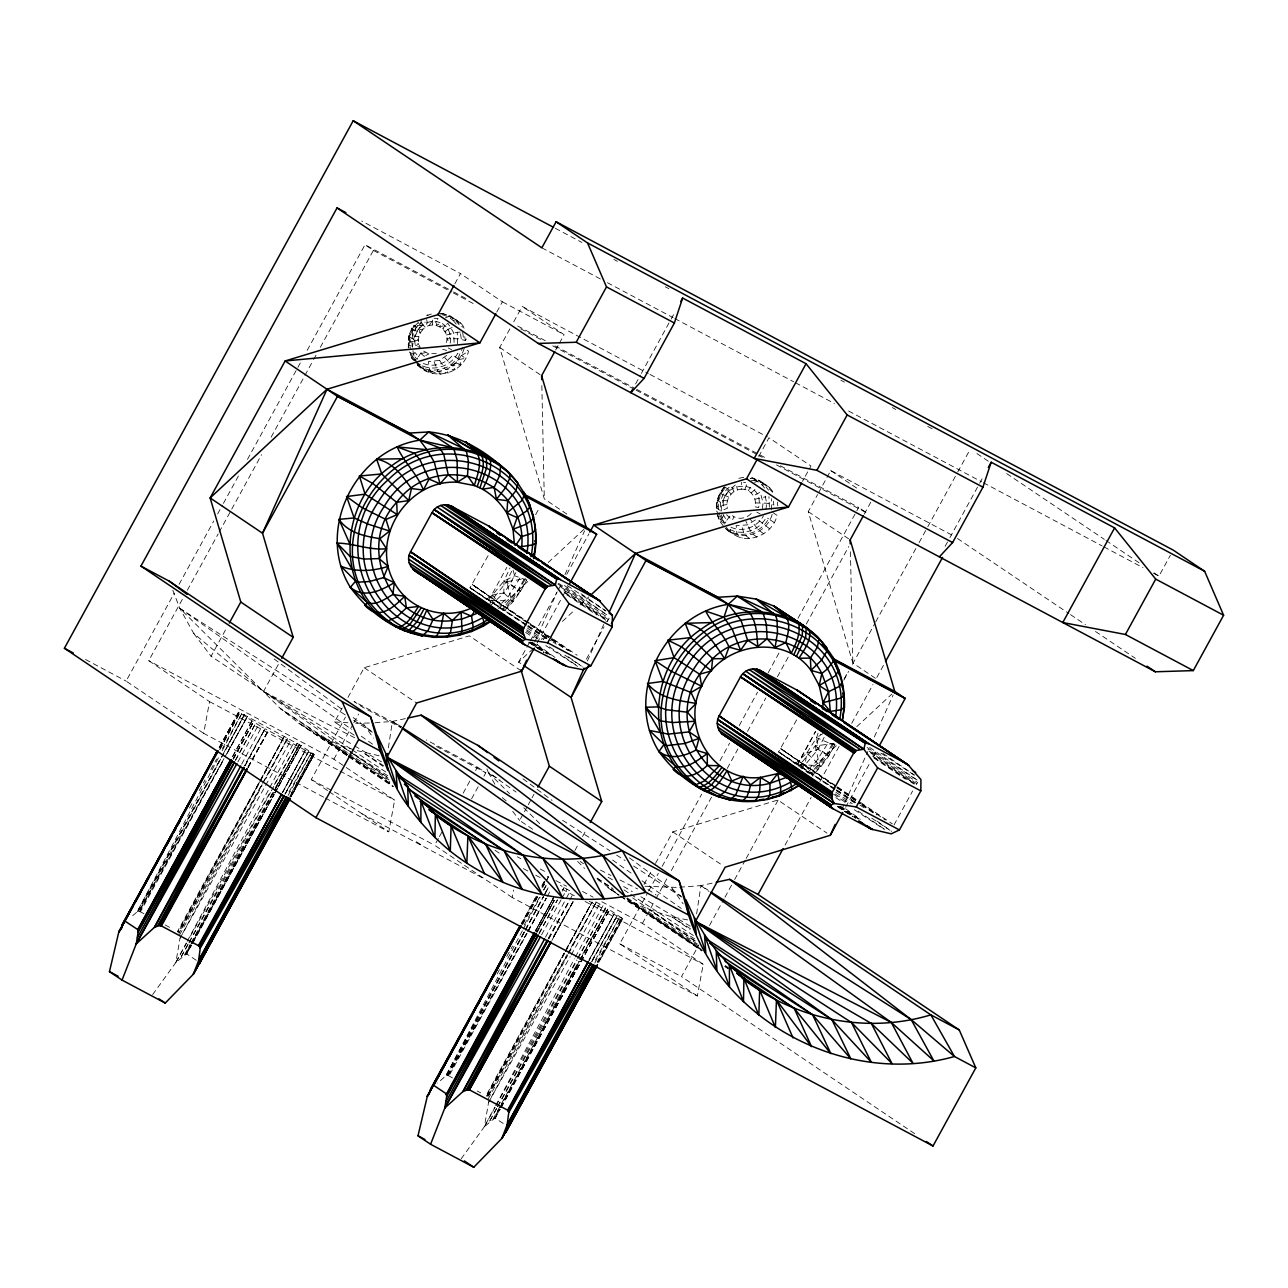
<?xml version="1.0" encoding="UTF-8"?>
<svg xmlns="http://www.w3.org/2000/svg" width="1288" height="1288" viewBox="0 0 1288 1288"><rect width="100%" height="100%" fill="white"/><g stroke="black" fill="none" stroke-linecap="round" stroke-linejoin="round"><path stroke-width="0.75" stroke-dasharray="5 3.75" d="M490.438 605.65L503.866 592.915L503.946 581.049L510.032 567.895M741.164 489.215C750.308 488.442 757.489 498.134 754.913 506.748L758.632 507.617C765.281 476.866 716.627 480.907 723.969 509.613L727.382 508.341C724.983 499.47 731.954 489.714 741.164 489.215L741.727 482.308M446.373 342.576C450.881 328.81 431.496 318.7 422.528 329.889L418.793 328.971L414.028 325.123L411.677 328.762L408.602 336.007L412.482 346.907L413.448 339.308L416.298 332.111L420.838 325.816L421.24 318.925M454.084 342.383L453.73 332.803L447.87 323.272L445.084 325.671L439.739 326.572L441.221 323.047L436.745 321.598L432.607 325.043L432.253 318.217L437.92 318.41L436.294 325.317L441.221 323.047C448.546 326.685 452.088 335.54 450.108 343.349L446.856 338.776L458.158 338.76L465.306 340.467L467.447 337.569M412.611 347.164C410.18 338.019 413.883 327.941 421.498 322.354L422.947 324.914L422.528 329.889C418.214 334.622 417.054 341.964 420.258 347.599L415.493 345.731C411.677 333.077 423.639 319.231 436.745 321.598M772.881 512.544L777.067 515.361C772.897 535.228 745.189 546.627 730.248 531.477L730.199 526.84C742.017 533.071 757.28 527.307 763.446 515.812M418.841 336.635L408.972 335.621L408.827 348.195M411.081 346.07L408.296 344.395L409.23 336.635L412.112 329.293L414.639 325.397L420.838 325.816L425.265 322.097M457.562 343.719L457.24 332.256L446.373 335.041L450.687 338.454M719.638 510.129L716.836 508.245L717.802 500.646L720.652 493.465L725.192 487.17L729.378 489.987L735.287 485.013M731.069 494.061L725.176 488.023C716.225 497.538 715.581 513.848 725.16 523.169L726.593 520.465L721.055 510.998L722.005 503.479L724.854 496.283L729.378 489.987M762.367 508.615L763.092 502.916L760.226 492.161L753.496 495.783M765.877 509.678L766.714 503.189L764.67 493.884M769.387 507.182L768.936 496.669M771.56 509.839L771.56 498.73M415.01 360.479L411.741 357.935L414.881 352.365L418.455 356.696L417.087 359.449L413.029 354.522M724.049 526.921L719.992 521.592L723.196 516.15L725.756 513.928L732.325 520.271L734.015 516.794L731.069 514.653L726.593 520.465M801.104 768.067L805.032 764.895L806.819 753.029L816.608 737.734L818.444 732.003M388.364 747.829L392.405 721.425L405.801 718.511M696.615 913.884L700.946 885.597L712.425 883.101M152.66 994.61L175.86 962.474L180.046 938.163L262.028 785.793M461.201 1158.781L484.417 1126.646L488.587 1102.335L567.718 955.277M323.546 797.127L203.665 733.339L209.542 701.638L148.748 660.696L182.494 599.065M325.317 798.061L388.783 831.839L394.659 800.138L333.882 759.196L148.748 660.696M601.882 901.793L642.438 923.367L703.216 964.31L697.339 996.01L512.205 897.511L513.59 890.056M487.54 598.566L492.402 595.056L503.946 581.049L514.636 575.768L526.309 579.954L520.304 591.031L504.155 611.156L513.043 601.689L520.658 591.144L526.856 579.713M835.059 744.593L828.442 755.847L812.116 775.859L821.084 766.457L828.78 755.976L835.059 744.593L833.771 743.53L815.256 745.897L800.057 764.702L807.946 772.51M489.601 605.054L492.402 595.056L503.866 592.915L509.806 584.688L515.86 572.629M744.85 489.488L747.249 482.726L743.562 482.453M417.94 364.617C429.21 374.502 444.408 369.286 455.888 362.942L461.474 355.552L464.372 348.211L468.526 351.189C463.439 374.035 432.897 381.795 417.183 364.713C428.051 374.583 445.745 373.101 455.888 362.942L462.811 347.39M426.65 319.553L427.278 322.564L425.475 327.41L422.947 324.914M824.159 737.364L818.025 749.375L805.032 764.895L797.353 765.169M772.172 514.331C767.004 533.796 739.988 543.021 725.176 528.354L735.271 535.47M534.778 641.988L556.819 592.802M564.981 574.577L584.575 530.849M587.392 660.953L605.328 620.864M841.692 809.798L844.139 804.34M844.96 802.521L867.822 751.5M874.343 736.929L893.131 695.021M501.225 609.176L491.517 600.53L506.699 581.725L512.27 569.972M795.002 763.929L806.819 753.029L821.084 766.457L819.635 765.619L815.256 745.897L820.826 734.144M218.445 757.811L137.188 911.824L130.297 917.716M222.18 750.727L241.79 713.552L300.957 745.543L314.208 754.527L291.024 796.87M522.332 930.822L445.745 1075.995L437.469 1083.063M523.266 929.05L540.075 897.189M543.81 890.105L546.611 884.792M241.709 764.17L261.625 726.899L238.586 712.2L218.316 749.23L238.586 712.2L241.79 713.552L221.456 750.308M259.017 783.651L178.984 933.188L287.771 737.944L265.843 778.693M259.951 781.897L284.439 736.156L177.47 931.53L178.404 932.287L259.596 782.09M545.5 937.213L565.432 899.942M566.382 898.171L570.182 891.071L560.377 885.355M564.74 953.104L487.54 1097.36L567.171 954.408M565.674 951.333L592.029 902.083L565.029 951.365M220.634 759.131L139.007 911.469L137.188 911.824L220.441 758.825M221.584 757.36L244.35 714.84L224.257 751.789M196.307 960.301L186.599 953.861L175.86 962.474L186.293 943.041M187.243 941.27L268.789 789.319M269.739 787.564L294.389 741.614M524.425 932.158L447.564 1075.641L445.745 1075.995L524.2 931.788M525.375 930.387L543.407 896.738M544.357 894.967L548.157 887.867M503.27 1123.41L494.817 1118.081L484.417 1126.646L494.834 1107.197M495.783 1105.442L574.48 958.787M575.43 957.032L602.929 905.786L592.979 900.328M233.386 759.228L253.334 722.133L232.999 758.906M245.171 765.684L265.022 728.766L261.625 726.899M282.491 792.716L305.385 750.276L314.208 754.527L291.072 796.709M537.193 932.222L554.291 900.441L536.919 931.82M548.994 938.63L568.845 901.729M569.795 899.974L573.579 892.938M568.668 953.506L596.312 902.115L568.153 952.669M589.26 901.31L613.941 914.432L589.131 960.429L613.941 914.432L622.748 918.682L598.646 962.635M138.138 911.566L220.651 758.761M221.6 757.006L244.35 714.84M235.527 760.5L255.588 723.47L235.253 760.339M260.546 780.319L284.439 736.156L177.986 931.868M446.678 1075.738L543.423 896.577L525.15 930.017M539.302 933.478L557.446 899.974M562.212 891.167L564.128 887.641L562.196 891.151M564.321 953.329L486.945 1096.442L486.011 1095.702L564.064 953.12M565.271 951.558L592.029 902.083L565.174 951.462M219.91 749.552L239.906 712.634L219.556 749.503M188.064 944.104L180.417 958.192L188.225 944.185M189.03 942.333L270.416 792.587M271.366 790.816L297.222 743.256L273.909 785.342M191.671 945.183L185.907 954.054L190.688 945.247M191.638 943.492L273.7 792.104M274.65 790.349L299.46 744.593L274.086 790.108M305.385 750.276L282.41 792.603L305.385 750.276L265.022 728.766L244.462 765.684M288.142 795.372L311.004 753.174L288.254 793.247M289.929 796.354L312.887 754.092L289.639 796.097M519.982 577.909L508.18 596.698L497.731 607.147M523.975 579.342L518.275 589.84L503.093 608.258L504.316 610.415M524.651 580.276L511.594 600.836L502.61 610.415M522.735 924.269L537.981 896.142M542.747 887.351L544.647 883.842L542.634 887.335M548.447 876.806L545.597 882.071L548.447 876.806L547.368 876.339M535.534 931.095L553.695 897.655L535.454 930.886M497.571 1106.505L577.04 960.268M578.006 958.514L605.763 907.412L602.929 905.786M494.463 1118.209L500.211 1109.354M500.179 1107.648L579.375 961.556M580.341 959.802L608 908.748L605.763 907.412L577.604 958.272M594.782 963.054L619.544 917.346L593.832 962.635M597.519 962.281L621.444 918.247L597.23 962.007M238.586 712.2L218.493 749.214M244.849 765.748L265.022 728.766M190.173 945.505L185.375 954.311L186.873 953.941L191.091 945.15M191.123 943.734L273.571 792.168M274.537 790.413L299.46 744.593L274.553 790.14M313.548 754.011L289.575 797.787M521.286 923.786L536.613 895.691L521.431 923.85M548.591 938.727L568.765 901.745L548.125 938.646M486.542 1096.04L564.208 953.217M498.714 1109.676L493.932 1118.483L495.413 1118.113L499.647 1109.322M499.68 1107.905L579.246 961.637M580.212 959.866L608 908.748L622.748 918.682L598.679 962.474M598.163 962.072L622.088 918.183M203.665 733.339L126.111 681.111L174.266 593.14M179.096 584.333L213.76 520.996M217.624 513.96L222.438 505.154M223.404 503.399L238.811 475.256M247.473 459.414L300.458 362.653M307.204 350.336L365.003 244.768L452.008 291.056M187.323 590.258L218.171 533.924M219.137 532.153L261.544 454.68M271.188 437.067L303.968 377.191M304.934 375.436L312.646 361.348M313.612 359.594L316.51 354.297M320.358 347.261L373.375 250.419L365.003 244.768M350.674 748.892L211.087 656.3L226.414 628.286M454.841 283.843L460.46 273.587L361.719 221.053M239.262 712.715L219.024 749.487M223.967 758.616L139.007 911.469L140.44 911.824L223.307 760.451M227.171 753.416L247.409 716.45L224.949 756.861L247.409 716.45M346.842 755.541L298.848 723.196L280.237 708.464L263.493 691.576L278.82 663.578M496.766 312.082L502.384 301.827L460.46 273.587M248.133 767.535L268.371 730.57L247.892 767.133M566.865 514.121L544.309 498.875L499.712 347.454L510 328.649M513.751 321.807L522.171 306.431L648.25 373.504M184.506 954.859L190.254 944.346M191.22 942.591L273.603 791.895M192.62 943.428L274.119 794.583L192.363 943.363M275.085 792.828L300.957 745.543L274.859 792.845M290.847 796.886L313.982 754.543L290.814 796.725M354.168 735.19L334.526 721.956L342.189 707.965M347.937 697.452L364.214 667.715L469.315 635.853L521.704 671.145M327.555 790.591L311.245 779.61L345.474 717.078M555.659 350.046L558.477 344.91M559.411 343.204L564.096 334.655L522.171 306.431M333.882 759.196L352.896 724.468M353.846 722.729L358.611 714.051M488.088 555.708L470.007 587.747L491.308 602.72M488.538 600.723L506.812 567.364M535.647 514.669L539.495 507.649M635.612 383.937L640.41 375.162M641.376 373.423L670.163 320.841M671.129 319.086L674.96 312.066M529.255 642.793L518.678 662.113L519.821 665.976M530.221 641.038L557.141 591.868M558.106 590.113L561.938 583.094M566.752 574.303L588.874 533.924M537.08 643.066L562.067 597.439M563.017 595.684L567.831 586.909M512.205 897.511L434.652 845.266L438.467 838.327M439.417 836.588L443.217 829.649M463.181 793.167L469.83 781.011M475.546 770.594L477.446 767.117L426.312 739.924M471.569 798.818L478.218 786.662M483.918 776.245L485.834 772.768L477.446 767.117M586.394 659.134L604.056 626.854M532.733 829.279L519.644 820.456L523.475 813.469M524.425 811.714L527.307 806.465M528.257 804.71L531.139 799.462M532.089 797.707L534.005 794.213M758.713 456.564L769 437.759L810.925 465.998L802.505 481.374M521.914 924.156L538.191 894.387M542.055 887.384L543.955 883.874M526.663 933.333L447.564 1075.641L448.981 1075.995L527.05 933.43M528 931.659L546.321 898.219M547.223 896.432L551.135 889.428M574.915 850.499L578.747 843.495M582.579 836.508L586.41 829.504M551.86 940.498L573.063 901.777L552.536 938.276M875.421 678.293L852.849 663.03L808.252 511.626L817.606 494.528M818.556 492.821L830.712 470.587L954.134 536.259M493.063 1119.031L579.278 961.331M580.228 959.576L608 908.748L579.713 959.528M501.177 1107.6L609.514 909.714L500.259 1107.696M588.89 960.204L613.941 914.432M644.032 884.373L651.68 870.382M655.511 863.379L672.755 831.887L777.855 800.025L826.976 833.111M697.339 996.01L619.786 943.782L647.719 892.745M648.685 890.99L658.313 873.393M662.177 866.357L701.67 794.229M719.96 760.789L729.604 743.192M739.231 725.611L757.537 692.171M768.131 672.819L779.691 651.712M797.996 618.272L858.677 507.44L778.757 464.92M864.216 514.218L870.769 502.24M642.438 923.367L654.964 900.473M655.93 898.718L667.49 877.595M671.354 870.543L711.845 796.58M727.269 768.405L737.879 749.036M747.507 731.439L765.829 697.983M777.405 676.844L788.964 655.721M806.32 624.02L848.744 546.547M796.644 719.879L778.564 751.902L812.97 776.101M797.095 764.895L815.352 731.52M844.204 678.84L848.051 671.821M914.689 1133.665L681.497 976.61L698.885 944.845M709.511 925.444L724.001 898.976M724.967 897.221L733.661 881.346M734.627 879.575L745.253 860.175M746.219 858.404L779.047 798.415M797.401 764.895L815.755 731.375M843.769 680.209L848.599 671.386M852.463 664.334L874.681 623.762M875.647 621.991L918.135 544.357M919.101 542.602L926.829 528.483M927.795 526.728L956.775 473.791M957.741 472.036L970.299 449.093M945.118 546.354L948.966 539.334M949.916 537.579L978.703 484.996M979.669 483.258L983.501 476.238M785.084 845.041L811.166 797.401M819.86 781.526L839.18 746.235M851.738 723.293L872.99 684.475M876.854 677.424L883.616 665.059M845.636 807.238L869.642 763.365M873.489 756.346L876.371 751.081M894.001 824.996L912.612 791.009M1153.613 573.321L1158.942 576.155L1170.341 555.305M233.176 758.906L253.334 722.133L233.015 759.018M179.596 934.846L262.655 783.651M263.621 781.897L287.771 737.944M186.599 953.861L191.413 945.118M275.02 792.812L300.957 745.543L274.94 792.812M488.152 1099.018L567.348 954.859M568.314 953.104L596.312 902.115M495.156 1118.032L499.953 1109.274M500.919 1107.535L609.514 909.714L500.613 1107.567M139.7 911.55L224.112 758.632M248.021 767.487L268.371 730.57L247.908 767.471M192.057 943.412L273.974 794.567L191.703 943.54M185.907 954.054L190.737 945.279M285.244 793.971L308.444 751.87L284.889 793.988M522.284 924.204L537.788 896.11M448.256 1075.722L526.84 933.349M527.806 931.594L546.257 898.203L527.629 931.578M536.71 931.981L554.146 900.36L536.71 931.836M538.947 933.285L557.35 899.926M591.868 961.637L616.984 916.042L591.482 961.653M189.513 808.059L192.411 802.81M199.189 790.558L205.001 780.061M210.813 769.548L216.626 759.051M175.86 962.474L186.535 943.186M190.431 936.167L270.029 792.361M497.088 973.986L499.986 968.721M506.764 956.469L512.576 945.972M524.2 924.977L539.688 896.963M543.568 889.96L546.466 884.711M484.417 1126.646L495.091 1107.342M496.057 1105.587L576.638 960.027M834.527 744.818L828.248 742.693L816.302 761.385L805.773 771.754M832.209 744.158L826.429 754.623L811.118 772.913L812.309 775.102M833.771 743.53L827.411 755.026L811.875 773.766M285.179 793.762L308.444 751.87M591.804 961.428L616.984 916.042M237.894 761.852L258.405 725.096M189.191 942.43L273.12 791.862M541.556 934.766L561.101 899.765M562.067 898.01L566.962 889.267M497.748 1106.601L578.731 961.283M180.046 938.163L264.62 787.21M265.602 785.455L291.168 739.811M488.587 1102.335L570.214 956.646M571.196 954.891L599.709 903.983M607.582 620.51L606.857 621.75L610.303 617.097M748.28 490.744L750.276 487.476M414.639 325.397L416.298 332.111L411.452 328.778L413.931 324.946M418.455 356.696L422.528 350.481L428.904 353.878L436.294 353.459M916.138 784.666L917.668 782.557L868.096 749.31M431.979 321.437L428.92 325.751L427.278 322.564M724.452 486.767C718.768 493.401 715.162 502.384 716.708 511.159M724.452 487.057C717.98 494.27 715.259 504.413 717.561 513.864M774.217 522.558L768.517 518.774C760.484 534.456 737.477 540.026 724.436 527.259M445.084 325.671L442.686 328.714L448.095 329.309L454.648 326.331M426.586 315.608L432.671 313.596M408.972 335.621L408.232 347.374M751.226 492.885L756.845 487.83M417.731 323.127C410.582 329.229 408.232 339.678 410.437 348.613M444.827 357.613L452.362 365.921L461.136 364.681L458.963 359.465L452.748 354.973C445.809 364.053 432.865 368.046 422.335 363.007L423.333 368.883L433.605 373.81L429.484 369.978L428.405 361.558L439.691 360.399L448.546 353.975M451.009 364.794L457.498 358.434M498.536 608.693L527.758 581.532M548.221 562.518L586.217 527.211M533.28 648.524L518.678 662.113L521.962 664.318M534.745 647.172L537.659 644.451M543.504 639.025L549.348 633.583M562.486 621.363L574.174 610.496M580.019 605.054L588.777 596.908M807.077 772.864L836.315 745.704M856.762 726.69L891.843 694.087M751.226 513.493C746.927 518.114 739.715 519.756 734.015 516.794M755.348 519.966L747.233 524.924L736.173 525.568L736.994 533.94L742.146 537.981M445.326 317.846L450.253 315.963L461.152 323.481L465.676 329.261M754.559 482.356L759.598 480.553L769.693 487.653L774.233 493.433M448.095 329.309L444.956 331.612L449.995 333.673M815.256 745.897L828.78 755.976L818.025 749.375L816.608 737.734L824.964 732.196M416.394 361.799C428.936 373.359 450.172 367.885 457.723 353.266L461.474 355.552L468.526 351.189M440.625 314.175L443.136 313.66L455.244 319.199L461.152 323.481L461.168 325.912L464.179 328.134M769.693 487.653L759.598 480.553L752.723 478.041L750.131 478.54L756.555 480.875L762.061 484.884L765.233 488.909M425.813 355.536L428.904 353.878M415.493 345.731L418.841 344.17L414.8 340.934L409.504 342.109L407.684 343.622L408.296 344.395M448.369 316.687L450.253 315.963L456.403 320.149L461.168 325.912M806.819 753.029L818.025 749.375M754.929 499.213L765.893 496.798M442.283 314.707L447.258 316.333L453.006 320.229L456.403 320.149M420.403 353.717L425.475 352.622L424.267 356.357L418.407 351.302M762.061 484.884L765.507 484.835L772.832 492.483M738.829 478.283L744.271 477.236M503.866 592.915L513.043 601.689L511.594 600.836L506.699 581.725L525.552 578.634M458.963 359.465L465.676 358.386L461.474 355.552M414.8 340.934L418.342 340.435L415.396 336.055M411.452 328.778L420.258 333.029L418.793 328.971M726.899 504.59L718.044 506.007L716.241 507.488L716.836 508.245M355.681 723.244L373.053 722.954M374.985 722.793L392.405 721.425L400.89 726.835M644.982 886.241L677.713 887.432M679.662 887.271L700.946 885.597L707.74 889.928M457.24 332.256L460.283 332.079M755.412 502.948L766.714 503.189L773.846 504.944L773.364 501.209M439.691 360.399L445.487 369.656L455.228 369.656L452.362 365.921M491.517 600.53L511.594 600.836M437.469 313.467L443.136 313.66M800.057 764.702L819.635 765.619M334.526 721.956L347.985 722.777M751.387 480.44L756.925 480.859L763.8 483.37M434.088 361.751L438.017 371.459L448.353 372.957L445.487 369.656M379.075 755.75L355.842 750.308M687.631 919.906L671.95 916.895L649.249 909.634L627.642 899.765L701.88 950.48M727.382 500.807L717.191 500.018L722.005 503.479M442.686 349.322L446.695 350.417M427.165 314.932L428.099 315.19M430.45 371.186L440.979 374.373L438.017 371.459M353.942 749.697L340.692 745.478L319.086 735.593L298.848 723.196L347.132 755.348M441.945 313.419L450.253 315.963M455.888 362.942L461.136 364.681M751.516 477.784L758.278 480.263L764.074 484.465L768.534 490.148M729.942 529.497C742.854 536.307 759.55 530.012 766.279 517.438L768.517 518.774M828.248 742.693L816.608 737.734M172.817 590.242L179.773 608.306L193.78 633.487L263.493 691.576L355.681 738.249M600.401 870.108L611.043 875.502M619.914 879.978L637.641 888.962M728.815 497.2L719.992 492.95L724.854 496.283M555.353 228.314L581.951 242.466M613.877 259.452L617.419 261.335M665.3 286.805L668.842 288.705M840.855 380.218L844.397 382.101M892.278 407.572L895.82 409.471M927.746 426.457L933.059 429.274M541.846 247.811L600.353 278.949M607.453 282.716L673.061 317.621M674.832 318.571L793.649 381.779M795.421 382.729L834.431 403.482M848.615 411.033L981.617 481.793M983.388 482.742L1102.19 545.951M1103.961 546.901L1142.971 567.654M650.021 374.454L767.229 436.809M502.384 301.827L564.096 334.655M453.795 292.006L466.224 298.623M517.712 326.025L546.128 341.143M555.015 345.86L634.92 388.38M636.691 389.33L764.557 457.353M373.375 250.419L451.524 291.99M453.296 292.923L476.383 305.208M520.771 328.843L543.858 341.111M552.745 345.844L634.421 389.298M636.208 390.248L756.958 454.503M758.729 455.453L762.287 457.337M776.487 464.888L867.065 513.075L858.677 507.44M401.631 726.786L354.023 701.461L362.411 707.096L401.196 727.736M436.455 746.509L485.834 772.768M517.245 856.762L520.771 858.645M540.171 868.965L545.452 871.783M582.482 891.473L593.06 897.108M555.949 880.622L566.527 886.257M209.542 701.638L338.245 770.127M340.016 771.061L394.659 800.138M523.379 868.627L528.66 871.445M535.711 875.196L541.008 877.997M562.164 889.267L576.267 896.77M585.09 901.455L703.216 964.31M85.555 659.52L126.111 681.111M311.245 779.61L434.652 845.266M619.786 943.782L681.497 976.61M361.831 813.678L485.238 879.35M140.44 911.824L143.966 913.707M165.122 924.961L170.418 927.779M448.981 1075.995L452.507 1077.879M477.204 1091L480.73 1092.884M756.829 512.141L760.226 513.993M448.288 347.969L451.686 349.837M412.418 358.95L409.375 352.01L413.448 354.377L416.298 361.236M608.178 877.273L613.33 880.348M623.65 886.498L632.263 891.618M640.861 896.754L690.754 926.475M345.248 714.872L179.773 608.306L263.493 691.576L352.96 744.883M354.683 745.897L382.214 762.303M615.825 892.536L596.537 878.77M503.946 581.049L520.658 591.144L506.699 581.725M409.23 336.635L413.448 339.308L412.112 329.293M486.928 768.856L488.313 772.462L500.13 780.077M562.615 820.311L609.9 850.772M616.646 855.119L625.082 860.561M633.535 866.003L684.186 898.621M690.465 928.793L671.95 916.895L689.949 929.421M694.747 938.936L649.249 909.634L695.359 941.045M353.685 720.314L372.264 732.276M383.599 765.7L363.409 752.723L383.051 766.392M352.493 753.061L340.692 745.478L352.236 753.319M354.184 754.156L387.881 775.859M867.098 747.491L917.185 780.174M558.541 583.319L606.97 614.923M834.705 789.56L778.564 751.902L835.01 788.803M836.669 789.882L858.259 803.986M859.917 805.081L864.908 808.333M835.88 797.675L842.577 802.054M854.314 809.733L884.502 829.456M526.164 625.404L470.007 587.747L526.47 624.632M528.128 625.71L551.377 640.909M553.035 641.988L556.352 644.161M525.649 632.408L534.037 637.898M545.774 645.562L577.62 666.379M698.289 945.811L627.642 899.765L698.74 947.646M347.132 754.752L319.086 735.593L351.061 756.426M352.735 757.521L389.749 781.655M872.572 756.008L914.464 783.571M564.031 591.836L605.907 619.399L561.938 588.616M624.02 889.911L629.043 893.212M630.718 894.323L694.441 936.199M597.149 878.142L612.219 888.044M627.288 897.961L697.597 944.185M352.349 749.986L385.885 772.027M347.197 752.498L280.237 708.464L347.889 754.543M348.871 753.609L389.04 780.013M880.879 753.078L914.239 775.151M567.316 585.589L605.698 610.979M778.564 751.902L834.882 789.125M836.54 790.22L858.066 804.453M470.007 587.747L526.325 624.954M527.983 626.049L547.867 639.186M874.037 757.457L914.11 784.134M565.48 593.301L605.569 619.963M835.268 793.988L850.177 803.873M871.718 818.17L889.96 830.277M526.728 629.816L541.636 639.717M564.836 655.109L581.403 666.105M839.921 806.529L859.949 819.876M531.364 642.358L553.067 656.816M620.719 896.239L702.282 950.56M348.79 756.459L390.409 784.183M837.635 806.288L852.576 816.286M529.094 642.116L544.019 652.114M557.897 584.028L609.111 618.385M836.363 790.671L854.524 802.859M837.715 806.594L852.656 816.64M527.806 626.499L545.967 638.687M529.175 642.422L544.116 652.469M976.916 453.553L988.508 461.346M1006.701 473.614L1104.331 539.366M1105.99 540.477L1139.075 562.776M1153.967 572.806L1158.942 576.155M957.467 538.497L1068.879 613.539M1070.537 614.666L1085.51 624.744M1095.476 631.458L1135.388 658.345M830.712 470.587L858.13 489.054M808.252 511.626L848.567 538.77M752.723 478.041L756.925 480.859M769.693 528.853L756.829 518.726M499.712 347.454L541.62 375.694M763.784 533.812L758.262 529.851L750.26 519.225M756.909 537.128L751.5 533.103L745.929 521.302M729.378 531.187L724.838 525.407L722.005 518.549L717.802 515.731L720.652 522.59M749.519 538.545L744.255 534.488L741.711 526.003M873.795 757.891L905.416 779.192M566.913 594.847L596.859 615.02M835.751 785.761L780.834 748.763L835.332 786.63M837.409 786.871L859.048 801.458M860.722 802.569L892.343 823.869M839.261 806.723L855.812 817.896M837.313 806.385L847.23 813.05M552.166 638.397L472.277 584.591L528.434 623.601M553.84 639.524L577.137 655.222M530.72 642.567L547.271 653.724M528.772 642.213L543.633 652.227M672.755 831.887L723.518 866.067M364.214 667.715L416.62 703.006M647.977 889.428L656.172 894.951M725.192 965.469L728.493 967.69M620.639 896.287L701.719 950.914M724.886 966.531L728.203 968.753M495.091 850.322L501.66 854.749M319.086 735.593L347.197 754.527M348.855 755.637L391.842 784.585M348.485 756.652L393.178 786.759M416.41 841.708L423.543 846.506M329.197 791.701L388.783 831.839M448.949 315.689L454.986 319.794L459.671 325.462M839.341 807.109L855.908 818.347M530.785 642.937L547.352 654.175M835.59 786.083L780.834 748.763L835.445 786.372M837.248 787.21L860.465 803.036M862.123 804.179L885.355 820.005M528.692 623.038L472.277 584.591L528.547 623.328M530.35 624.165L550.266 637.737M551.924 638.88L571.84 652.436M597.036 878.255L613.539 889.493M626.741 898.493L700.994 949.063M353.878 754.446L388.461 778M349.547 755.67L390.811 783.764M724.983 966.274L728.284 968.528M348.79 755.879L393.339 786.324M869.223 751.113L916.766 783.748M560.666 586.942L608.21 619.576M833.4 794.116L846.619 803.197M858.178 811.134L884.598 829.295M840.581 806.256L860.255 819.748M526.502 631.072L538.062 639.025M549.622 646.962L577.7 666.25M532.041 642.084L553.341 656.703M869.69 747.426L917.217 780.142M564.418 585.509L607.018 614.843M837.103 787.499L860.271 803.454M861.93 804.598L876.822 814.853M530.205 624.471L550.073 638.156M551.715 639.283L568.266 650.682M417.183 364.713L426.731 371.298L423.333 368.883M882.924 753.319L914.303 775.006M580.985 593.72L605.763 610.834M836.975 787.773L860.094 803.825M861.753 804.984L873.312 813.018M530.076 624.744L549.896 638.51M551.554 639.669L564.756 648.846M580.244 861.447L583.512 863.717M632.682 897.897L694.973 941.19M263.493 691.576L348.726 750.807M350.368 751.951L388.074 778.145M870.479 752.788L914.512 783.539M835.912 792.217L852.286 803.728M876.87 821.003L891.618 831.372M527.356 628.045L543.745 639.556M568.314 656.832L583.062 667.2M494.85 784.215L488.313 772.462L516.118 792.056M612.605 860.062L632.231 873.892M642.036 880.799L681.288 908.459M179.773 608.306L351.479 729.314M361.3 736.237L372.747 744.303M845.62 808.751L860.32 819.297M537.08 644.58L555.031 657.46M700.946 885.597L709.076 891.457M392.405 721.425L400.536 727.285M523.041 778.87L552.053 800.412M629.446 857.84L681.046 896.126M274.151 658.973L343.477 710.413M353.154 717.593L372.49 731.954M502.32 797.642L506.86 801.442M415.219 361.638L420.822 367.016L418.552 364.134M488.313 772.462L509.597 793.633M523.797 807.753L540.815 824.69M577.62 861.382L584.591 868.418M492.402 595.056L503.093 608.258M453.006 320.229L457.449 325.606M415.283 360.463L410.534 353.186M411.741 357.935L414.092 360.769M417.698 321.903L420.838 325.816M805.032 764.895L811.118 772.913M722.327 522.799L717.561 513.703M512.705 811.343L519.644 820.456M193.78 633.487L211.087 656.3M409.375 352.01L415.139 359.706M671.917 887.883L683.123 903.854M363.361 723.711L373.456 738.088M734.031 491.565L731.037 485.85C722.938 491.195 718.672 501.531 721.055 510.998M717.191 514.846L719.992 521.592M513.091 570.182L514.636 575.768M736.656 486.429L737.461 489.923M464.759 336.651L465.306 340.467M462.666 332.272L463.728 339.758M460.541 333.85L461.297 339.179M777.324 502.159L777.807 505.894M721.505 514.814L722.005 518.549M412.965 350.642L413.448 354.377M850.434 551.779L852.849 663.03M541.846 385.627L544.309 498.875M548.157 887.802L544.373 894.822L548.125 887.818M251.836 721.183L231.76 758.133L251.836 721.183M496.621 1108.276L488.957 1122.363L496.766 1108.356M544.261 881.636L541.395 886.901L544.261 881.636M544.486 881.62L541.604 886.901L544.454 881.636M553.679 897.639L535.518 930.999L553.679 897.623M573.031 901.777L552.697 938.678L573.015 901.761M619.045 895.128L607.389 887.368L618.981 895.176"/><path stroke-width="1.5" d="M524.763 644.757L412.836 569.199L524.119 644.386L568.089 666.83L582.659 669.663L590.87 665.783L612.267 626.709L612.364 615.39L598.791 600.16L488.458 525.923L451.428 506.232C444.521 502.578 435.569 505.943 431.963 512.688L410.566 551.763C403.82 563.436 415.702 574.174 426.36 576.976M920.823 790.88L920.92 779.562L908.104 764.863L797.014 690.094L759.984 670.388C753.061 666.733 744.126 670.114 740.503 676.86L719.123 715.935C715.387 722.536 717.448 731.874 724.323 735.512L833.32 808.928L871.461 829.166L891.199 833.835L899.427 829.955L920.823 790.88L877.627 767.889L863.829 749.197L749.165 669.567L865.278 743.176L868.965 743.804L907.348 764.315M122.038 980.088L136.254 943.863L138.122 932.238L137.736 929.582L124.904 921.049L118.786 932.093L109.464 971.619L122.038 980.088L165.234 1003.078L193.329 974.227L290.106 798.48M430.578 1144.259L444.795 1108.034L446.678 1096.41L446.276 1093.754L433.46 1085.22L427.326 1096.265L418.004 1135.791L430.578 1144.259L473.775 1167.25L501.869 1138.399L508.019 1127.918M781.204 771.786L777.678 773.637L760.467 777.421L759.646 791.218L758.439 796.338L754.832 801.329C716.627 804.388 680.611 781.494 658.925 751.532C623.746 695.134 663.384 614.231 728.3 604.314L737.267 596.103L756.281 599.113L774.04 606.149L804.598 626.177L817.51 636.819L826.993 648.315L826.719 651.519L821.358 660.358L810.957 670.356L819.216 685.554L823.032 702.701L822.742 708.641M786.807 777.292L770.031 783.313L760.467 777.421C713.101 783.185 680.032 726.674 701.654 686.246C719.074 643.823 783.635 631.973 810.957 670.356L821.825 673.495L828.619 691.688L830.261 711.379L840.855 709.833L844.477 707.273C845.041 684.781 838.971 659.778 822.34 644.032M472.229 607.662C444.698 621.041 408.86 609.852 394.353 582.627C369.495 538.947 407.427 479.039 457.433 482.259L457.127 460.009L454.149 449.931L452.088 447.467L428.727 431.931L409.294 433.09L337.472 396.366L285.131 360.962L210.137 497.941L240.792 602.043L293.197 637.335L281.702 658.329M514.476 544.937L513.043 529.271L506.812 513.01L507.73 500.742L515.828 490.905L518.001 483.547C496.444 457.272 463.1 435.038 428.727 431.931L419.759 440.158C354.828 450.076 315.206 530.962 350.368 587.36C367.676 610.786 393.049 630.396 422.287 635.837L427.825 630.943L433.074 619.544L443.732 613.378L452.378 620.542L462.07 619.013L480.617 612.025M447.049 637.109L459.462 635.145L471.601 631.474L473.179 626.95L471.553 616.163L461.152 611.848L452.378 620.542L450.591 632.118L447.049 637.109L434.571 637.335L419.888 635.338M784.988 775.537L777.678 773.637L770.031 783.313C708.931 799.429 664.109 723.228 699.658 674.22L711.427 670.951L712.65 658.699C743.208 627.755 801.812 633.583 821.825 673.495L819.216 685.554L828.619 691.688L838.923 686.649L842.352 682.044M518.211 546.756L521.753 546.595C527.484 478.267 435.94 448.949 396.72 502.336C355.005 545.549 391.005 628.721 452.378 620.542M526.985 553.212C539.978 468.011 425.797 435.006 384.227 506.442C339.63 571.325 412.305 658.168 482.694 617.66L483.869 622.088L483.241 626.193L471.601 631.474L469.734 630.943M422.287 635.837L406.348 631.088L385.37 620.253C333.801 583.657 340.966 499.519 391.874 465.628C430.095 436.246 490.406 443.265 518.001 483.547M477.172 486.639L474.338 485.56L467.512 475.707L468.43 461.394L466.433 451.428L447.741 434.941L480.617 453.795C486.977 463.712 480.488 476.592 477.172 486.639C489.665 491.855 499.599 501.724 506.812 513.01L517.084 517.599L526.84 510.773L529.336 507.697L529.98 505.154L524.731 493.884L516.617 481.438M531.075 556.69C548.849 463.535 424.219 423.655 377.98 502.481C328.279 575.076 413.609 669.583 488.893 618.948M734.707 798.898L742.371 801.458L746.976 796.451L748.988 791.315L750.614 784.859L743.16 776.39L735.69 794.97L730.103 799.848L718.253 796.531L693.314 783.973C642.084 746.911 649.893 662.837 701.058 629.333C739.65 600.047 799.494 608.258 826.993 648.315M835.654 716.225C847.794 632.102 734.418 599.87 693.137 670.034C648.299 734.659 719.38 822.05 790.655 782.138L789.303 778.371M839.728 719.606C856.745 627.53 732.775 588.648 686.907 666.041C636.916 738.378 720.523 833.449 796.837 783.49M844.477 707.273L842.207 720.99C860.706 622.378 732.276 580.067 681.433 662.483C628.753 741.566 718.044 839.486 799.526 784.859M355.665 581.065L350.368 587.36L367.772 602.897C376.804 605.489 385.402 598.743 392.856 594.509L394.353 582.627L383.502 577.652L369.398 581.548L358.74 582.112L355.665 581.065L340.934 566.253C356.148 572.307 372.715 571.325 388.123 566.366L379.091 558.573L364.182 559.072L349.95 556.352L337.053 543.117C353.637 543.166 369.479 550.523 386.497 548.736L379.912 538.706C364.729 536.162 348.404 533.119 338.969 519.37L354.12 517.937L367.982 524.103L389.604 531.042L385.949 519.483L361.88 507.553L346.585 496.54L365.1 494.157L397.203 514.572L396.72 502.336L372.796 483.499L359.4 476.029L365.1 494.157M443.732 613.378L441.092 627.192L436.906 635.789L434.571 637.335L428.614 635.467M387.495 753.48L386.915 757.264L523.298 855.441L562.711 897.994C590.532 900.988 618.739 898.976 645.9 892.343L688.597 915.06C722.826 1022.591 846.361 1087.072 954.456 1056.498L975.805 1067.865L933.011 1146.014L315.914 817.671L64.4 648.266L353.202 120.75L553.582 227.364M590.87 665.783L547.674 642.793L525.585 639.299L523.025 632.392L523.411 628.705L545.146 588.922L547.803 586.362L555.289 585.026L569.071 603.718L612.267 626.709M899.427 829.955L856.23 806.964L834.125 803.454L832.112 799.011L832.306 792.152L853.686 753.078L856.359 750.534L863.829 749.197L865.278 743.176L756.539 669.132L867.275 743.112L759.984 670.388L868.965 743.804M589.824 532.153L593.671 525.134L646.013 560.538L717.835 597.262L737.267 596.103L761.401 611.687L763.446 614.135L766.36 624.213L767.068 638.719L775.086 647.59L777.501 632.521L777.034 619.979L775.73 615.745L756.281 599.113L785.761 616.662C791.379 624.052 787.532 634.388 785.873 642.567L791.218 653.37C795.582 644.354 800.734 634.324 798.769 624.02L797.095 621.669L774.04 606.149L785.761 616.662M199.479 963.746L258.985 854.089M408.747 500.581L411.452 488.538C402.452 475.98 393.049 462.231 376.627 459.14L381.779 473.936L408.747 500.581L396.72 502.336M546.37 587.36L431.963 512.688L545.146 588.922L546.37 587.36L434.233 509.533L551.506 585.203L437.179 507.053L555.289 585.026L556.738 579.02L559.443 579.181L598.791 600.16M533.699 558.654C538.98 536.066 534.923 511.899 523.411 491.887L524.731 493.884L522.026 500.42L506.812 513.01M663.948 744.512L658.925 751.532C670.34 760.258 684.443 756.265 695.858 750.083L699.03 738.41L689.064 731.89L668.263 734.128L649.474 730.425L663.948 744.512L667.023 745.575L684.556 743.53L699.03 738.41M491.614 620.269L472.776 630.122L457.449 634.646L459.462 635.145L461.024 633.664L462.006 630.299L461.152 611.848M632.73 389.185L630.814 392.695L644.081 378.382L674.381 323.014L682.64 298.043L806.063 363.715L847.166 414.961L982.937 487.186L952.621 542.554L939.371 556.867M982.937 487.186L991.18 462.215L1114.603 527.887L1155.722 579.117L1223.6 615.245L1193.3 670.597L1155.352 671.789L538.255 343.445L337.037 207.915L140.939 566.108L342.157 701.638L370.558 716.74C381.908 747.185 387.688 780.077 408.312 806.24C420.291 822.968 434.394 838.086 450.285 851.159C482.453 876.887 521.833 893.148 562.711 897.994L542.892 858.291L386.915 757.264L416.62 703.006L521.704 671.145L534.198 648.331M723.937 617.29L705.727 611.092C711.958 624.084 723.389 633.599 729.04 647.107L740.568 650.327L732.276 629.301L723.937 617.29L728.3 604.314L717.835 597.262L635.515 553.438L590.242 595.555M535.647 529.593L532.057 533.248L521.495 536.677L513.043 529.271L517.084 517.599M689.064 731.89L695.214 721.264L687.406 712.216L666.218 709.688L658.216 706.887L647.526 683.542L662.901 681.352L691.028 692.493L701.654 686.246L699.658 674.22L705.663 666.025L712.65 658.699L724.725 658.667L729.04 647.107M290.17 798.431L193.329 974.227L198.61 960.623L287.192 797.127M596.473 966.161L501.869 1138.399L507.166 1124.794L593.832 964.809M523.202 629.365L523.749 627.997L410.566 551.763L523.202 629.365L409.149 555.353L523.556 634.839L408.65 559.153L525.585 639.299L522.542 640.78L410.566 566.317L523.636 644.081M831.758 793.537L832.306 792.152L719.123 715.935L831.758 793.537L717.69 719.525L832.112 799.011L717.207 723.325L834.125 803.454L831.098 804.936L719.106 730.489L833.32 808.928M383.502 577.652L388.123 566.366M479.957 487.846L486.735 467.351L486.349 457.916L484.626 455.55L465.483 441.977L480.617 453.795M521.704 671.145L526.615 660.213M584.124 668.247L571.083 697.404L601.738 801.506L590.242 822.501M609.417 611.752L635.515 553.438L788.465 507.021L801.571 483.081M716.257 882.264L729.636 879.334L911.18 1019.597L933.768 1060.749L891.28 1022.447L695.456 921.419L851.449 1022.463L871.251 1062.149L831.855 1019.613L695.456 921.419L725.16 867.178L830.261 835.316L835.155 824.384M423.977 608.999L416.942 621.846L409.552 629.719L406.348 631.088L403.772 630.54L396.946 626.483M830.261 711.379L823.032 702.701L828.619 691.688M423.382 490.052L429.033 479.088L419.985 459.88L414.656 453.392L397.171 446.92C403.885 462.408 417.393 473.855 423.382 490.052L411.452 488.538M507.73 500.742L496.427 499.325L494.157 487.347L499.825 475.127L500.581 466.369C403.192 398.861 294.598 548.205 388.139 620.896L396.43 617.21L406.428 607.904L418.487 606.423C413.432 614.505 408.119 624.278 398.491 627.401L395.835 626.837L364.794 605.102L367.772 602.897M240.759 765.941L154.399 927.392L136.254 943.863L234.577 762.255M544.55 938.984L462.939 1091.564L444.795 1108.034L538.352 935.249M232.436 760.999L137.446 937.632L234.271 762.094M244.237 767.439L159.165 925.589L154.399 927.392L243.496 767.439M281.541 794.487L199.511 946.616L200.22 948.306L198.61 960.623L288.673 797.836M536.243 933.993L446.002 1101.804L537.981 935.04M548.06 940.385L467.705 1089.761L462.939 1091.564L547.142 940.401M588.181 962.2L508.068 1110.787L508.76 1112.478L507.166 1124.794L595.281 965.517M138.106 930.548L232.033 760.661L138.138 931.176L137.736 929.582L230.793 759.807L138.106 930.548L230.81 759.888M199.077 946.1L281.444 794.374L198.433 945.65L199.511 946.616L283.907 795.743M193.329 974.227L288.979 798.109M535.744 933.736L446.695 1095.347L446.276 1093.754L446.646 1094.72L534.488 932.625L446.469 1093.963M590.5 963.408L508.068 1110.787L588.069 962.072M501.869 1138.399L595.62 965.807M124.646 921.145L217.527 750.824M122.07 927.585L118.786 932.093L133.195 905.706M135.111 902.196L217.688 750.888M157.426 925.975L243.899 767.503M286.693 803.052L288.609 799.542L260.901 850.579L266.632 839.921L264.636 843.334M520.964 925.911L433.702 1085.285L520.336 925.541L430.289 1089.761L519.306 927.489M429.516 1093.271L427.326 1096.265L519.515 927.36M465.982 1090.147L547.641 940.481M535.921 1075.963L508.18 1127.113L573.273 1007.731M575.189 1004.205L580.936 993.676M595.281 967.336L582.852 990.166L588.584 979.54M229.296 623.038L240.792 602.043M495.832 313.789L479.909 342.849L285.131 360.962L438.001 314.626L453.907 285.55M124.099 921.661L217.431 750.92L121.748 925.589L217.527 750.985M137.929 929.807L230.777 759.743M246.91 768.872L159.165 925.589L161.403 925.943L246.201 771.045M1223.6 615.245L1204.634 571.276L1173.207 550.105L556.11 221.761L541.846 247.811L353.202 120.75M202.329 957.161L199.64 962.941L217.801 929.324M219.717 925.814L221.633 922.305M223.549 918.811L255.137 860.948M257.053 857.438L258.969 853.944M288.641 799.59L268.548 836.411L274.231 825.817M204.245 953.651L209.992 943.154M211.908 939.644L217.656 929.131M219.572 925.637L221.504 922.128M223.42 918.634L225.336 915.124M227.252 911.63L229.167 908.12M231.083 904.627L239.713 888.865M241.629 885.355L247.377 874.842M249.309 871.348L255.056 860.835M256.972 857.341L258.888 853.831M260.804 850.338L262.72 846.828M276.147 822.308L284.777 806.546M541.717 379.654L541.62 375.694L554.726 351.753M421.192 607.791L409.504 624.97L402.371 629.349L399.763 628.786L383.261 618.369L385.37 620.253M315.914 817.671L358.708 739.521L342.157 701.638M538.255 343.445L576.203 342.254L606.503 286.902L587.537 242.933L556.11 221.761M680.724 301.553L682.64 298.043M569.747 583.4L596.65 534.262L586.217 527.211L523.137 493.658M547.674 642.793L569.071 603.718M588.375 665.816L571.083 697.404L523.588 665.429M611.43 623.698L646.013 560.538L728.3 604.314L748.795 611.816C756.732 621.251 756.781 634.807 757.779 646.544L747.636 640.281L741.019 620.333L728.3 604.314L761.401 611.687M537.837 787.21L549.348 766.215L520.948 669.824M806.063 363.715L754.237 458.367L816.866 470.313L952.621 542.554M746.541 478.782L788.465 507.021L593.671 525.134L746.541 478.782L756.845 459.977M469.363 1089.873L550.894 942.269L469.363 1089.873L467.705 1089.761L550.588 941.753M816.866 470.313L847.166 414.961M507.617 1110.272L587.924 961.959M537.837 1072.453L543.584 1061.94M545.5 1058.43L573.257 1007.586M580.92 993.563L575.173 1004.077L580.856 993.483M507.987 1126.581L512.785 1117.823M518.533 1107.326L520.449 1103.816M522.381 1100.306L528.128 1089.809M530.044 1086.299L535.792 1075.802M537.708 1072.292L543.472 1061.779M545.388 1058.285L551.135 1047.772M553.051 1044.278L557.849 1035.52M559.765 1032.01L561.681 1028.516M563.597 1025.006L565.513 1021.513M567.445 1018.003L573.192 1007.49M582.772 989.989L588.536 979.476M597.471 964.583L505.862 1132.216L596.795 966.113M850.257 543.826L850.177 539.849L863.282 515.924M988.299 467.48L991.18 462.215M975.805 1067.865L959.254 1029.965L758.036 894.452L783.152 848.567M885.548 661.533L942.542 557.43M830.261 835.316L842.755 812.503M879.253 745.816L905.19 698.434L894.758 691.382L833.449 658.764M856.23 806.964L877.627 767.889M1114.603 527.887L1062.777 622.539L1125.406 634.485L1193.3 670.597M1125.406 634.485L1155.722 579.117M124.904 921.049L218.123 751.226M138.122 932.238L232.21 760.661M433.46 1085.22L520.899 925.895L433.203 1085.317M446.678 1096.41L535.969 933.575M508.18 1127.113L596.763 965.984M793.859 654.868L802.311 635.258L802.553 626.161L800.894 623.827L774.04 606.149L797.916 622.764M118.786 932.093L133.324 905.77M135.256 902.26L141.068 891.715M143.016 888.205L148.828 877.675M150.76 874.166L164.333 849.581M166.265 846.071L172.077 835.542M174.009 832.032L175.957 828.506M177.889 824.996L179.837 821.486M160.823 925.702L247.054 769.242M284.278 795.71L200.22 948.306L286.274 796.725M427.326 1096.265L467.061 1024.282M469.975 1019.017L471.907 1015.508M477.719 1004.978L479.651 1001.468M485.463 990.923L487.411 987.413M493.224 976.884L495.156 973.374M500.968 962.828L502.916 959.319M590.902 963.392L508.76 1112.478L592.834 964.39M160.259 925.589L246.942 769.226M446.646 1094.72L535.744 933.591M468.8 1089.761L550.62 942.172M199.914 947.388L284.213 795.517M508.47 1111.56L590.822 963.166M136.254 943.863L236.912 763.607M444.795 1108.034L540.574 936.521M743.16 776.39L731.793 781.011L724.806 791.927L718.253 796.531L705.47 790.236M471.553 616.163L475.111 610.11M796.403 656.494L805.676 637.399L806.191 628.48C708.368 566.285 605.215 713.182 696.1 784.617L704.423 780.963L719.38 765.732L707.305 765.458C697.516 774.426 684.202 782.202 673.334 769.274L675.878 766.457C687.567 769.081 698.209 759.743 707.289 753.609L707.305 765.458M515.635 545.436L521.495 536.677M724.403 769.113L711.024 785.406L703.28 789.447L700.575 788.852L673.334 769.274M740.568 650.327L747.636 640.281M810.957 670.356L810.377 658.12L817.413 647.075L818.975 639.009L807.705 629.8M721.844 767.487C715.967 775.296 709.591 784.521 699.626 787.129L696.889 786.501L691.817 782.524L695.23 784.456M379.091 558.573L386.497 548.736M854.926 751.532L853.686 753.078L740.503 676.86L854.926 751.532L742.774 673.705L860.046 749.375L745.736 671.225L863.829 749.197M496.427 499.325L505.492 487.782L509.887 477.832L509.903 474.306L508.422 472.116L502.014 467.56M429.033 479.088L440.013 483.789L448.192 474.709L443.78 454.423L439.482 447.709L419.759 440.158L337.472 396.366L262.527 533.232L293.197 637.335M687.406 712.216L696.1 703.441L691.028 692.493M406.428 607.904L404.722 596.312C393.548 607.067 378.913 621.541 364.794 605.102M740.085 800.991L754.832 801.329L767.262 799.478L769.87 794.632L770.031 783.313M757.779 646.544L767.068 638.719M821.825 673.495L827.041 669.261L833.159 661.597L833.642 658.715L832.322 656.735L839.599 675.105M379.912 538.706L389.604 531.042M750.614 784.859L760.467 777.421M448.192 474.709L457.433 482.259L467.512 475.707M491.034 621.331L483.241 626.193L481.487 625.614M800.508 784.956L779.433 795.92L767.262 799.478M394.353 582.627C381.361 590.403 364.053 599.017 350.368 587.36M819.216 685.554L835.638 675.604L838.794 670.018L837.538 668.166M775.086 647.59L785.873 642.567M779.224 794.648L784.279 792.394M385.949 519.483L397.203 514.572M513.043 529.271L525.794 524.393L532.894 519.306L533.635 517.132L528.724 503.286M772.269 796.934L779.433 795.92L780.625 794.551L780.673 786.582L777.678 773.637M407.716 718.092L421.096 715.162L477.896 745.366L679.098 880.912L696.357 934.428L694.377 917.684L685.876 899.716L688.597 915.06L679.098 880.912L622.297 850.692L421.096 715.162L602.639 855.425L645.9 892.343L622.297 850.692C559.845 869.448 489.617 856.504 437.856 816.85M823.032 702.701L840.662 698.128L843.447 696.309L844.252 694.522L843.06 692.928L843.125 696.599M494.157 487.347L482.662 489.199C487.041 480.199 492.177 470.152 490.229 459.864L488.538 457.514L465.483 441.977L494.012 461.861M662.901 681.352L655.141 660.696L674.075 657.653L699.658 674.22M461.024 633.664C372.152 655.64 321.678 536.629 388.461 479.571C447.757 419.888 550.797 472.616 533.796 556.078L534.568 555.08L533.361 553.727M446.695 636.353L452.072 635.499M759.872 799.8L763.462 799.252M674.075 657.653L667.957 640.2L690.899 637.56L712.65 658.699M695.214 721.264L672.674 722.536L661.565 721.071L658.426 719.751L645.594 707.273L658.216 706.887M521.753 546.595L532.346 544.953L535.132 543.729L535.953 542.329L534.761 540.847M359.4 476.029L381.779 473.936M743.096 978.8C795.485 1019.774 867.001 1034.2 930.854 1014.864L959.254 1029.965M690.899 637.56L685.184 623.312L712.151 622.539M376.627 459.14L402.903 458.737M810.377 658.12L798.882 658.232C804.179 650.166 810.78 641.15 809.733 630.975L808.156 628.705L789.753 616.92L804.598 626.177M397.171 446.92L426.924 449.689L434.233 462.022L440.013 483.789M392.856 594.509L404.722 596.312M696.1 703.441C678.744 700.527 659.327 698.466 647.526 683.542M457.433 482.259L474.338 485.56C477.268 475.24 483.048 462.134 476.512 452.249L447.741 434.941M727.688 799.365L730.103 799.848M438.001 314.626L479.909 342.849L326.959 389.266L262.527 533.232L210.137 497.941L326.959 389.266L409.294 433.09L419.759 440.158L452.088 447.467M695.858 750.083L707.289 753.609M789.335 790.14L791.106 790.735L791.943 789.512L790.655 782.138M685.184 623.312C704.874 625.984 714.421 644.145 724.725 658.667M701.654 686.246L670.758 671L655.141 660.696M737.267 596.103L773.798 613.313M428.727 431.931L464.501 448.997M667.957 640.2L681.851 647.059L711.427 670.951M524.86 496.073L596.65 534.262M833.4 660.245L905.19 698.434L833.417 659.102M140.939 566.108L169.34 581.21L370.558 716.74L380.057 750.888L387.801 770.256L385.82 753.512L377.336 735.545L380.057 750.888L358.708 739.521M587.537 242.933L1204.634 571.276M606.503 286.902L674.381 323.014M337.037 207.915L345.86 212.617M576.203 342.254L644.081 378.382M724.323 735.512L731.375 739.28M758.036 894.452L729.636 879.334L930.854 1014.864L954.456 1056.498L911.18 1019.597L711.121 892.085M64.4 648.266L73.223 652.968M161.403 925.943L198.433 945.65M469.943 1090.115L506.973 1109.821M109.464 971.619L118.093 976.224M418.004 1135.791L424.911 1139.461M389.829 622.024L383.261 618.369L391.81 623.44M399.666 627.514L410.405 632.617C419.405 628.753 422.995 618.353 426.827 610.077L433.074 619.544M695.456 921.419L871.316 1023.413L912.886 1063.115L891.28 1022.447L710.718 892.616M402.162 728.445L582.74 858.291L604.346 898.944L562.759 859.241L386.915 757.264L582.74 858.291L625.211 896.577L602.639 855.425L402.581 727.913M560.425 579.632L451.428 506.232L558.718 578.94L447.999 504.976L556.738 579.02L440.625 505.395L555.289 585.026M481.197 452.748L499.003 464.083M707.305 939.596L831.855 1019.613L850.837 1058.833L812.712 1014.896L709.591 943.106M716.659 953.04L812.712 1014.896L830.873 1053.648L794.197 1008.327L725.015 961.234M398.749 775.424L523.298 855.441L542.28 894.661L504.171 850.724L399.409 777.791M408.103 788.868L504.171 850.724L522.316 889.493L485.64 844.155L414.816 795.936M730.264 966.66L794.197 1008.327L811.537 1046.645L776.455 999.987L736.768 973.261M420.033 801.394L485.64 844.155L502.996 882.473L467.898 835.815L429.87 810.2M834.125 803.454L717.69 727.06L831.098 804.936L831.291 807.528L721.377 733.371L832.177 808.252M525.585 639.299L409.149 562.888L522.542 640.78L522.751 643.356M404.335 784.151L435.36 814.113L451.09 825.769L466.836 863.234L467.898 835.815L484.449 873.715M810.555 700.624L815.562 703.924M822.227 708.32L827.218 711.62M832.225 714.904L838.89 719.316M843.881 722.6L908.877 765.475L797.014 690.094L906.72 763.913M497.007 533.151L500.34 535.357M507.005 539.753L512.012 543.053M518.678 547.448L527.001 552.938M530.334 555.144L538.674 560.634M542.006 562.84L550.33 568.33M553.663 570.536L600.337 601.303L488.458 525.923L598.163 599.741M831.549 794.744L717.69 719.525L831.565 796.548M522.992 630.573L409.149 555.353L523.025 632.392M752.852 668.858L865.278 743.176M444.312 504.687L556.738 579.02M854.089 752.45L740.503 676.86L854.508 751.951L853.686 753.078L855.49 751.065L742.774 673.705L856.359 750.534M545.549 588.278L431.963 512.688L545.951 587.779L545.146 588.922L546.933 586.909L434.233 509.533L547.803 586.362M738.909 974.952L759.646 989.941L775.376 1027.405L776.455 999.987L793.006 1037.887M430.369 810.78L435.36 814.113L450.285 851.159L451.09 825.769L437.888 816.753M867.5 826.268L872.475 829.601L867.5 826.22M756.539 669.132L866.373 742.983M447.999 504.976L557.833 578.811M860.964 822.227L871.461 829.166M555.724 660.293L562.904 665.011M1147.028 666.186L1155.352 671.789M559.878 579.359L451.428 506.232L559.443 579.181M858.79 820.842L862.091 823.064M867.033 826.397L870.35 828.635M562.164 663.771L565.464 666.009M553.534 658.893L560.151 663.352M549.348 766.215L601.738 801.506M926.346 1141.522L933.011 1146.014M464.34 1160.89L473.775 1167.25M158.939 998.844L165.234 1003.078M759.984 670.388L867.983 743.337M412.836 569.199L523.153 643.71M912.403 770.288L915.704 772.526M719.123 715.935L831.968 792.877M410.566 551.763L523.411 628.705M737.316 973.792L743.917 978.284L758.841 1015.33L759.646 989.941L741.486 977.544M428.759 809.621L435.36 814.113L434.941 837.554L420.854 800.943L420.918 822.549L407.684 786.356L395.98 770.498L385.82 753.512L397.251 788.755L395.98 770.498L408.312 806.24L407.684 786.356M609.063 613.104L612.364 615.39M477.896 745.366L487.556 752.546M494.012 757.328L498.842 760.918M169.34 581.21L187.082 594.38M658.925 751.532L675.878 766.457M693.314 783.973L691.817 782.524L704.391 791.009L707.048 791.573C716.659 788.449 721.972 778.677 727.044 770.594L731.793 781.011M851.449 1022.463L892.004 1063.582L871.316 1023.413M542.892 858.291L583.448 899.41L562.759 859.241M419.759 440.158L426.924 449.689M645.594 707.273L660.341 732.373M337.053 543.117L351.978 568.958M338.969 519.37L349.628 543.488M346.585 496.54L354.12 517.937M850.177 539.849L894.758 691.382M541.62 375.694L586.217 527.211M841.676 683.912L842.239 687.518M743.917 978.284L743.482 1001.726L729.394 965.098L716.225 950.528L704.52 934.669L694.377 917.684L705.808 952.927L704.52 934.669L716.869 970.395L716.225 950.528L729.459 986.705L729.394 965.098L743.917 978.284M595.281 967.272L590.5 976.03L595.249 967.224M558.944 662.096L555.627 659.875L558.944 662.064"/></g></svg>
